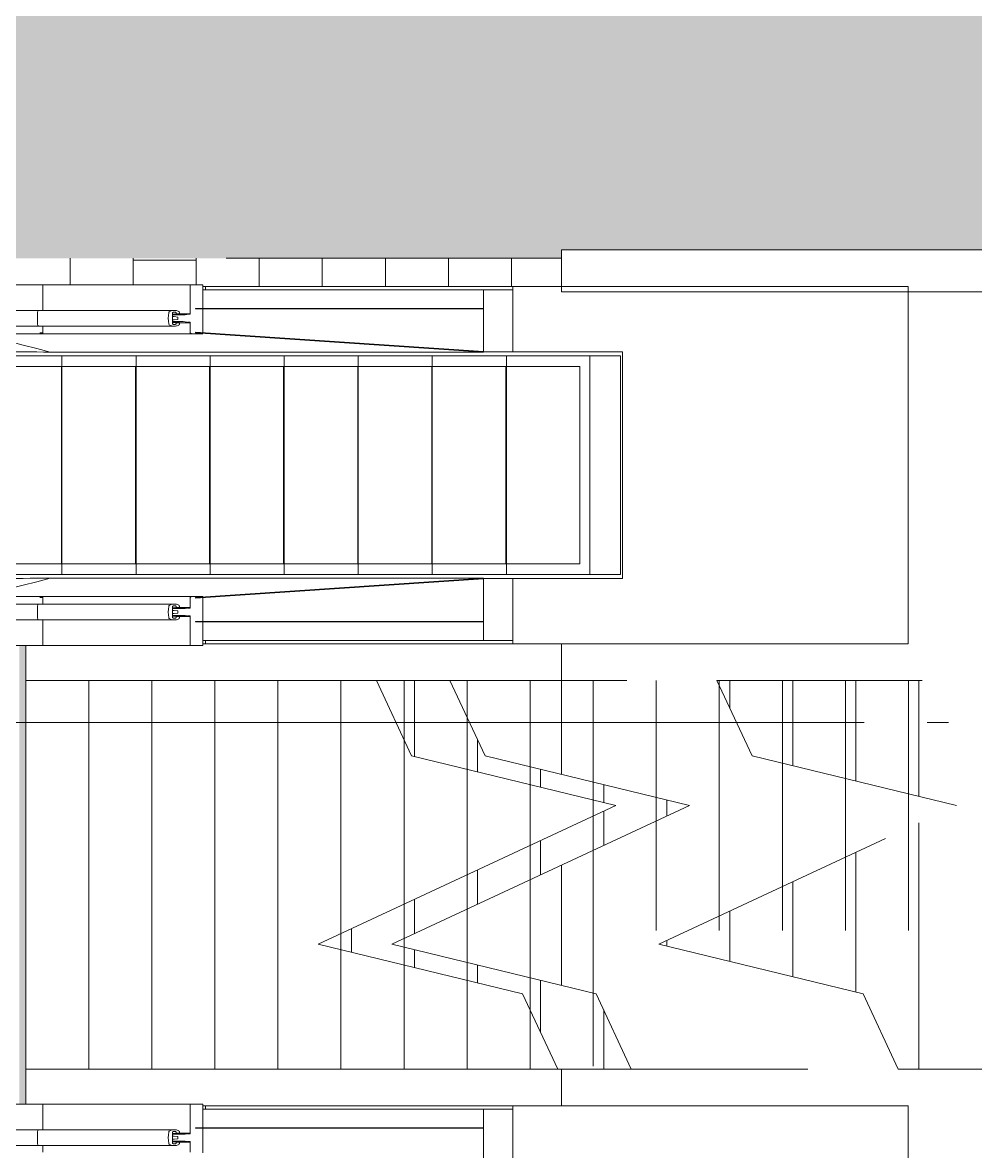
# Model space of a CAD drawing. Header units: metres. Extents: x -201 to 705, y -63 to 42.
# Drawn here: x 384.76 to 389.29, y -19.04 to -13.67 of the extents above; entities that cross this region are included whole.
import ezdxf

# ---------------------------------------------------------------- set-up
doc = ezdxf.new("R2010")
doc.units = ezdxf.units.M
for name, pattern in [('Dash', [3, 1.5, -1.5]), ('HAT AKSI', [5.6, 5, -0.3, 0, -0.3]), ('Overhead', [1.984375, 1.190625, -0.79375])]:
    doc.linetypes.add(name, pattern=pattern)
for name, color, linetype, lineweight in [('A-SECTMBM', 7, 'Overhead', 9), ('A_AREA', 7, 'Continuous', 9), ('A_GRID', 7, 'Continuous', 9), ('A_HATCH', 7, 'Continuous', 9), ('A_RC', 7, 'Continuous', 9), ('A_STAIR', 7, 'Continuous', 9), ('A_WALL', 7, 'Continuous', 9), ('G-PLANOTM', 7, 'Continuous', 9)]:
    doc.layers.add(name, color=color, linetype=linetype, lineweight=lineweight)

# ---------------------------------------------------------------- blocks, each defined once
blk = doc.blocks.new('IC-TKN-M7-S22-000-10-A1-32-K-T-6C-200_rvt-2-_7_76 _10_76_ BİLET HOLÜ _FFL__ANAHTAR PLAN')
at = {"layer": 'A-SECTMBM'}
for p, q in [((-46.3613, -16.8), (-45.4, -16.8)), ((-46.1941, -17.1585), (-46.3613, -16.8)), ((-46.3, -16.8), (-46.3, -16.9315)), ((-46.3, -16.8), (-46.3, -16.9315)), ((-46, -16.8), (-46, -17.2057)), ((-46, -16.8), (-46, -17.2057)), ((-45.7, -16.8), (-45.7, -17.2786)), ((-45.7, -16.8), (-45.7, -17.2786)), ((-43.4, -16.8), (-45.4, -16.8)), ((-45.4, -16.8), (-45.4, -17.3515)), ((-45.4, -16.8), (-45.4, -17.3515)), ((-45.2219, -17.3948), (-46.1941, -17.1585)), ((-46.6381, -18.0551), (-45.2219, -17.3948)), ((-45.4, -17.4778), (-45.4, -18.65)), ((-45.4, -17.4778), (-45.4, -18.65)), ((-45.7, -17.6177), (-45.7, -18.2831)), ((-45.7, -17.6177), (-45.7, -18.2831)), ((-46, -17.7576), (-46, -18.2102)), ((-46, -17.7576), (-46, -18.2102)), ((-46.3, -17.8975), (-46.3, -18.1373)), ((-46.3, -17.8975), (-46.3, -18.1373)), ((-46.6, -18.0374), (-46.6, -18.0644)), ((-46.6, -18.0374), (-46.6, -18.0644)), ((-45.6659, -18.2914), (-46.6381, -18.0551)), ((-45.4987, -18.65), (-45.6659, -18.2914)), ((-45.4987, -18.65), (-45.4, -18.65)), ((-45.4, -18.65), (-43.4, -18.65))]:
    blk.add_line(p, q, dxfattribs=at)
at = {"layer": 'A_RC'}
for p, q in [((-47.1, -16.625), (-47.1, -17.247)), ((-47.1, -17.6783), (-47.1, -18.2515)), ((-47.1, -18.65), (-47.1, -18.825))]:
    blk.add_line(p, q, dxfattribs=at)
at = {"layer": 'A_STAIR'}
for p, q in [((-47.9813, -16.8), (-47.8, -16.8)), ((-47.8, -16.8), (-47.6313, -16.8)), ((-47.8, -16.8), (-47.8, -17.162)), ((-47.4641, -17.1585), (-47.6313, -16.8)), ((-47.5, -17.0816), (-47.5, -17.2349)), ((-46.4919, -17.3948), (-47.4641, -17.1585)), ((-47.2, -17.2227), (-47.2, -17.3078)), ((-46.9, -17.2956), (-46.9, -17.3807)), ((-47.9081, -18.0551), (-46.4919, -17.3948)), ((-46.6, -17.3685), (-46.6, -17.4452)), ((-46.9, -17.4219), (-46.9, -17.5851)), ((-47.2, -17.5618), (-47.2, -17.725)), ((-47.5, -17.7016), (-47.5, -17.8649)), ((-47.8, -17.8415), (-47.8, -18.0047)), ((-48.1, -17.9814), (-48.1, -18.0935)), ((-46.9359, -18.2914), (-47.9081, -18.0551)), ((-47.8, -18.0814), (-47.8, -18.1664)), ((-47.5, -18.1543), (-47.5, -18.2394)), ((-47.2, -18.2272), (-47.2, -18.4755)), ((-46.7687, -18.65), (-46.9359, -18.2914)), ((-46.9, -18.3683), (-46.9, -18.65)), ((-47.1187, -18.65), (-46.9, -18.65)), ((-46.9, -18.65), (-46.7687, -18.65))]:
    blk.add_line(p, q, dxfattribs=at)
at = {"layer": 'A_STAIR', "linetype": 'Overhead'}
for p, q in [((-47.8, -16.8), (-47.8, -17.162)), ((-47.5, -17.0816), (-47.5, -17.2349)), ((-47.2, -17.2227), (-47.2, -17.3078)), ((-46.9, -17.2956), (-46.9, -17.3807)), ((-46.6, -17.3685), (-46.6, -17.4452)), ((-46.9, -17.4219), (-46.9, -17.5851)), ((-47.2, -17.5618), (-47.2, -17.725)), ((-47.5, -17.7016), (-47.5, -17.8649)), ((-47.8, -17.8415), (-47.8, -18.0047)), ((-48.1, -17.9814), (-48.1, -18.0935)), ((-47.8, -18.0814), (-47.8, -18.1664)), ((-47.5, -18.1543), (-47.5, -18.2394)), ((-47.2, -18.2272), (-47.2, -18.4755)), ((-46.9, -18.3683), (-46.9, -18.65))]:
    blk.add_line(p, q, dxfattribs=at)
blk = doc.blocks.new('D1010_30_Yürüyen Merdiven_1802mm - 4 Basamak - 18_02m - Yürüyen Merdiven_1802mm - 4 Basamak - 18_02m-3960328-_7_76 _10_76_ BİLET HOLÜ _FFL__ANAHTAR PLAN')
at = {"layer": 'G-PLANOTM'}
for p, q in [((-1.15, -11.6527), (-1.15, -13.5327)), ((0.55, -11.6527), (-1.15, -11.6527)), ((-1.135, -13.5327), (-1.15, -13.5327)), ((-1.15, -13.5327), (-1.15, -14.9954)), ((-1.15, -13.5327), (-0.84, -13.5327)), ((-1.135, -14.9954), (-1.135, -13.5327)), ((-0.84, -13.5327), (-1.135, -13.5327)), ((-1.135, -13.5327), (-1.135, -13.6726)), ((-1.135, -13.6726), (-0.84, -13.6726)), ((-1.0439, -13.6726), (-1.0455, -13.6726)), ((-1.0455, -13.6726), (-1.0455, -15.0427)), ((-1.0439, -15.0427), (-1.0439, -13.6726)), ((-0.9274, -15.0077), (-1.1579, -15.0077)), ((-1.1579, -15.0077), (-1.1579, -15.0677)), ((-1.15, -14.9954), (-1.135, -14.9954)), ((-1.15, -15.0077), (-1.15, -14.9954)), ((-1.135, -14.9954), (-1.135, -15.0077)), ((-1.0455, -15.0427), (-1.0439, -15.0427)), ((-1.1579, -15.0677), (-1.0178, -15.0677)), ((-1.1579, -15.0677), (-1.1579, -15.7702)), ((-1.0203, -15.0727), (-1.0203, -15.1347)), ((-1.0178, -15.0817), (-1.0178, -15.0677)), ((-0.9802, -15.0677), (-0.9299, -15.0677)), ((-0.9802, -15.0677), (-0.9802, -15.0817)), ((-0.9777, -15.1347), (-0.9777, -15.0727)), ((-1.0365, -15.1429), (-1.0365, -15.1464)), ((-1.0365, -15.1464), (-1.0365, -15.7891)), ((-1.0205, -15.1187), (-1.0244, -15.1187)), ((-1.024, -15.1347), (-1.0205, -15.1347)), ((-1.0185, -15.1308), (-1.0185, -15.1226)), ((-1.0185, -15.1527), (-1.0185, -15.1308)), ((-1.015, -15.1017), (-1.015, -15.1527)), ((-1.0041, -15.1277), (-1.0067, -15.1446)), ((-1.0067, -15.1446), (-1.0067, -15.1527)), ((-0.9945, -15.1267), (-1.0035, -15.1267)), ((-0.9912, -15.1446), (-0.9938, -15.1277)), ((-0.9912, -15.1527), (-0.9912, -15.1446)), ((-0.983, -15.1527), (-0.983, -15.1017)), ((-0.9794, -15.1226), (-0.9794, -15.1308)), ((-0.9794, -15.1308), (-0.9794, -15.1527)), ((-0.9736, -15.1187), (-0.9775, -15.1187)), ((-0.9775, -15.1347), (-0.974, -15.1347)), ((-0.9615, -15.1464), (-0.9615, -15.1429)), ((-0.9615, -15.7891), (-0.9615, -15.1464)), ((-1.0067, -15.1527), (-1.024, -15.1527)), ((-1.015, -15.1527), (-0.983, -15.1527)), ((-0.974, -15.1527), (-0.9912, -15.1527)), ((-1.1579, -15.7702), (-1.035, -15.7702)), ((-1.1579, -16.5336), (-1.1579, -15.7702)), ((-0.9629, -15.7702), (-0.9299, -15.7702))]:
    blk.add_line(p, q, dxfattribs=at)
at = {"layer": 'G-PLANOTM', "flags": 128}
for points in [[(-1.0178, -15.0677), (-1.0183, -15.0678), (-1.0188, -15.0681), (-1.0192, -15.0685), (-1.0196, -15.0692), (-1.0199, -15.0699), (-1.0201, -15.0708), (-1.0203, -15.0717), (-1.0203, -15.0727)], [(-1.0203, -15.0727), (-1.0202, -15.0739), (-1.02, -15.075), (-1.0197, -15.0759)], [(-1.0197, -15.0759), (-1.0171, -15.0837), (-1.0156, -15.0924), (-1.015, -15.1017)], [(-0.983, -15.1017), (-0.9825, -15.0924), (-0.9809, -15.0837), (-0.9783, -15.0759)], [(-0.9777, -15.0727), (-0.9778, -15.0717), (-0.9779, -15.0708), (-0.9781, -15.0699), (-0.9784, -15.0692), (-0.9788, -15.0685), (-0.9793, -15.0681), (-0.9797, -15.0678), (-0.9802, -15.0677)], [(-0.9783, -15.0759), (-0.978, -15.075), (-0.9778, -15.0739), (-0.9777, -15.0727)], [(-1.0244, -15.1187), (-1.0267, -15.1192), (-1.029, -15.1206), (-1.0311, -15.1228), (-1.0329, -15.1258), (-1.0344, -15.1295), (-1.0356, -15.1337), (-1.0363, -15.1382), (-1.0365, -15.1429)], [(-1.0365, -15.1464), (-1.0363, -15.1509), (-1.0357, -15.1551), (-1.0347, -15.1591), (-1.0333, -15.1626), (-1.0317, -15.1656), (-1.0298, -15.168), (-1.0277, -15.1695), (-1.0255, -15.1703)], [(-1.0285, -15.1437), (-1.0284, -15.1419), (-1.0281, -15.1403), (-1.0277, -15.1387), (-1.0272, -15.1373), (-1.0265, -15.1362), (-1.0257, -15.1354), (-1.0249, -15.1349), (-1.024, -15.1347)], [(-1.024, -15.1527), (-1.0249, -15.1525), (-1.0257, -15.152), (-1.0265, -15.1512), (-1.0272, -15.1501), (-1.0277, -15.1487), (-1.0281, -15.1471), (-1.0284, -15.1455), (-1.0285, -15.1437)], [(-1.0185, -15.1226), (-1.0186, -15.1218), (-1.0187, -15.1211), (-1.0188, -15.1204), (-1.0191, -15.1198), (-1.0194, -15.1194), (-1.0197, -15.119), (-1.0201, -15.1188), (-1.0205, -15.1187)], [(-1.0205, -15.1347), (-1.0201, -15.1346), (-1.0197, -15.1344), (-1.0194, -15.134), (-1.0191, -15.1336), (-1.0188, -15.133), (-1.0187, -15.1323), (-1.0186, -15.1316), (-1.0185, -15.1308)], [(-1.0035, -15.1267), (-1.0036, -15.1267), (-1.0037, -15.1268), (-1.0038, -15.1269), (-1.0039, -15.127), (-1.004, -15.1272), (-1.0041, -15.1274), (-1.0041, -15.1277)], [(-0.9938, -15.1277), (-0.9939, -15.1274), (-0.994, -15.1272), (-0.994, -15.127), (-0.9941, -15.1269), (-0.9942, -15.1268), (-0.9944, -15.1267), (-0.9945, -15.1267)], [(-0.9775, -15.1187), (-0.9779, -15.1188), (-0.9783, -15.119), (-0.9786, -15.1194), (-0.9789, -15.1198), (-0.9791, -15.1204), (-0.9793, -15.1211), (-0.9794, -15.1218), (-0.9794, -15.1226)], [(-0.9794, -15.1308), (-0.9794, -15.1316), (-0.9793, -15.1323), (-0.9791, -15.133), (-0.9789, -15.1336), (-0.9786, -15.134), (-0.9782, -15.1344), (-0.9779, -15.1346), (-0.9775, -15.1347)], [(-0.974, -15.1347), (-0.9731, -15.1349), (-0.9723, -15.1354), (-0.9715, -15.1362), (-0.9708, -15.1373), (-0.9702, -15.1387), (-0.9698, -15.1403), (-0.9696, -15.1419), (-0.9695, -15.1437)], [(-0.9695, -15.1437), (-0.9696, -15.1455), (-0.9698, -15.1471), (-0.9702, -15.1487), (-0.9708, -15.1501), (-0.9715, -15.1512), (-0.9723, -15.152), (-0.9731, -15.1525), (-0.974, -15.1527)], [(-0.9615, -15.1429), (-0.9617, -15.1382), (-0.9624, -15.1337), (-0.9635, -15.1295), (-0.965, -15.1258), (-0.9669, -15.1228), (-0.969, -15.1206), (-0.9712, -15.1192), (-0.9736, -15.1187)], [(-0.9724, -15.1703), (-0.9702, -15.1695), (-0.9682, -15.168), (-0.9663, -15.1656), (-0.9646, -15.1626), (-0.9633, -15.1591), (-0.9623, -15.1551), (-0.9617, -15.1509), (-0.9615, -15.1464)], [(-1.0255, -15.1703), (-1.0123, -15.1721), (-0.999, -15.1727)], [(-0.999, -15.1727), (-0.9857, -15.1721), (-0.9724, -15.1703)], [(-1.0365, -16.5336), (-1.0365, -16.469), (-1.0365, -16.4046), (-1.0365, -16.3403), (-1.0365, -16.2763), (-1.0365, -16.2128), (-1.0365, -16.1498), (-1.0365, -16.0873), (-1.0365, -16.0256), (-1.0365, -15.9647), (-1.0365, -15.9048), (-1.0365, -15.8458), (-1.0365, -15.7883)], [(-0.9615, -15.7883), (-0.9615, -15.8462), (-0.9615, -15.9052), (-0.9615, -15.9651), (-0.9615, -16.026), (-0.9615, -16.0878), (-0.9615, -16.1502), (-0.9615, -16.2132), (-0.9615, -16.2768), (-0.9615, -16.3407), (-0.9615, -16.405), (-0.9615, -16.4695), (-0.9615, -16.5336)]]:
    blk.add_lwpolyline(points, dxfattribs=at)
at = {"layer": 'G-PLANOTM'}
for points in [[(-1.0365, -15.7891), (-1.0365, -15.7896), (-1.0362, -15.7906), (-1.0352, -15.7919), (-1.0334, -15.7931), (-1.0319, -15.7937), (-1.0311, -15.7939)], [(-1.0311, -15.7939), (-1.0294, -15.7945), (-1.0275, -15.7948), (-1.0255, -15.7949)], [(-1.0255, -15.7949), (-1.0211, -15.7951), (-1.0123, -15.7953), (-1.0034, -15.7954), (-0.999, -15.7954)], [(-0.999, -15.7954), (-0.9946, -15.7954), (-0.9857, -15.7953), (-0.9768, -15.7951), (-0.9724, -15.7949)]]:
    blk.add_open_spline(points, degree=3, dxfattribs=at)
blk.add_open_spline([(-0.9724, -15.7949), (-0.9705, -15.7948), (-0.9676, -15.7943), (-0.9645, -15.7931), (-0.9628, -15.7919), (-0.9617, -15.7906), (-0.9615, -15.7896), (-0.9615, -15.7891)], degree=3, knots=[0, 0, 0, 0, 0.333333, 0.5, 0.666667, 0.833333, 1, 1, 1, 1], dxfattribs=at)
blk = doc.blocks.new('D1010_30_Yürüyen Merdiven_1802mm - 4 Basamak - 18_02m - Yürüyen Merdiven_1802mm - 4 Basamak - 18_02m-V137-_7_76 _10_76_ BİLET HOLÜ _FFL__ANAHTAR PLAN')
at = {"layer": 'G-PLANOTM'}
for p, q in [((-1.15, -11.6527), (-1.15, -13.5327)), ((0.55, -11.6527), (-1.15, -11.6527)), ((0.55, -13.5327), (0.55, -11.6527)), ((-0.84, -13.5327), (-0.84, -13.0118)), ((-0.84, -13.0118), (0.24, -13.0118)), ((0.22, -13.0209), (-0.82, -13.0209)), ((-0.82, -13.0209), (-0.82, -13.1663)), ((0.22, -13.1663), (0.22, -13.0209)), ((0.24, -13.0118), (0.24, -13.5327)), ((-0.82, -13.1663), (0.22, -13.1663)), ((-0.82, -13.1663), (-0.82, -13.5639)), ((-0.77, -13.5639), (-0.77, -13.2141)), ((-0.77, -13.2141), (0.17, -13.2141)), ((0.17, -13.2141), (0.17, -13.5639)), ((0.22, -13.5639), (0.22, -13.1663)), ((-1.135, -13.5327), (-1.15, -13.5327)), ((-1.15, -13.5327), (-1.15, -14.9954)), ((-1.15, -13.5327), (-0.84, -13.5327)), ((-1.135, -14.9954), (-1.135, -13.5327)), ((-0.84, -13.5327), (-1.135, -13.5327)), ((-1.135, -13.5327), (-1.135, -13.6726)), ((-0.84, -13.6726), (-0.84, -13.5327)), ((0.24, -13.5327), (0.24, -13.6726)), ((0.535, -13.5327), (0.24, -13.5327)), ((0.24, -13.5327), (0.55, -13.5327)), ((0.535, -13.5327), (0.535, -14.9954)), ((0.55, -13.5327), (0.535, -13.5327)), ((0.535, -13.6726), (0.535, -13.5327)), ((0.55, -14.9954), (0.55, -13.5327)), ((-0.82, -13.5639), (-0.77, -13.5639)), ((-0.82, -13.5639), (-0.82, -13.9164)), ((-0.77, -13.5639), (0.17, -13.5639)), ((-0.77, -13.9164), (-0.77, -13.5665)), ((-0.77, -13.5665), (0.17, -13.5665)), ((0.17, -13.5639), (0.22, -13.5639)), ((0.17, -13.5665), (0.17, -13.9164)), ((0.22, -13.9164), (0.22, -13.5639)), ((-1.135, -13.6726), (-0.84, -13.6726)), ((-1.0439, -13.6726), (-1.0455, -13.6726)), ((-1.0455, -13.6726), (-1.0455, -15.0427)), ((-1.0439, -15.0427), (-1.0439, -13.6726)), ((-0.8411, -13.6726), (-0.933, -15.0427)), ((-0.9297, -15.0427), (-0.8378, -13.6726)), ((-0.8378, -13.6726), (-0.8411, -13.6726)), ((-0.8382, -15.7297), (-0.8378, -13.6726)), ((0.2411, -13.6726), (0.2378, -13.6726)), ((0.2378, -13.6726), (0.3297, -15.0427)), ((0.2378, -13.6726), (0.2382, -15.7297)), ((0.24, -13.6726), (0.535, -13.6726)), ((0.333, -15.0427), (0.2411, -13.6726)), ((0.4455, -13.6726), (0.4439, -13.6726)), ((0.4439, -13.6726), (0.4439, -15.0427)), ((0.4455, -15.0427), (0.4455, -13.6726)), ((-0.82, -13.9164), (-0.77, -13.9164)), ((-0.82, -13.9164), (-0.82, -14.2688)), ((-0.77, -13.9164), (0.17, -13.9164)), ((-0.77, -14.2688), (-0.77, -13.9189)), ((-0.77, -13.9189), (0.17, -13.9189)), ((0.17, -13.9164), (0.22, -13.9164)), ((0.17, -13.9189), (0.17, -14.2688)), ((0.22, -14.2688), (0.22, -13.9164)), ((-0.82, -14.2688), (-0.77, -14.2688)), ((-0.82, -14.2688), (-0.82, -14.6212)), ((-0.77, -14.2688), (0.17, -14.2688)), ((-0.77, -14.6212), (-0.77, -14.2713)), ((-0.77, -14.2713), (0.17, -14.2713)), ((0.17, -14.2688), (0.22, -14.2688)), ((0.17, -14.2713), (0.17, -14.6212)), ((0.22, -14.6212), (0.22, -14.2688)), ((-0.82, -14.6212), (-0.77, -14.6212)), ((-0.82, -14.6212), (-0.82, -14.9736)), ((-0.77, -14.6212), (0.17, -14.6212)), ((-0.77, -14.9736), (-0.77, -14.6237)), ((-0.77, -14.6237), (0.17, -14.6237)), ((0.17, -14.6212), (0.22, -14.6212)), ((0.17, -14.6237), (0.17, -14.9736)), ((0.22, -14.9736), (0.22, -14.6212)), ((-0.82, -14.9736), (-0.77, -14.9736)), ((-0.82, -14.9736), (-0.82, -15.326)), ((-0.77, -14.9736), (0.17, -14.9736)), ((-0.77, -15.326), (-0.77, -14.9761)), ((-0.77, -14.9761), (0.17, -14.9761)), ((0.17, -14.9736), (0.22, -14.9736)), ((0.17, -14.9761), (0.17, -15.326)), ((0.22, -15.326), (0.22, -14.9736)), ((-0.9274, -15.0077), (-1.1579, -15.0077)), ((-1.1579, -15.0077), (-1.1579, -15.0677)), ((-1.15, -14.9954), (-1.135, -14.9954)), ((-1.15, -15.0077), (-1.15, -14.9954)), ((-1.135, -14.9954), (-1.135, -15.0077)), ((-1.0455, -15.0427), (-1.0439, -15.0427)), ((-0.933, -15.0427), (-0.9297, -15.0427)), ((-0.9249, -15.0577), (-0.9249, -15.0077)), ((0.5579, -15.0077), (0.3249, -15.0077)), ((0.3249, -15.0077), (0.3249, -15.0577)), ((0.3297, -15.0427), (0.333, -15.0427)), ((0.4439, -15.0427), (0.4455, -15.0427)), ((0.535, -14.9954), (0.55, -14.9954)), ((0.535, -15.0077), (0.535, -14.9954)), ((0.55, -14.9954), (0.55, -15.0077)), ((0.5579, -15.0677), (0.5579, -15.0077)), ((-1.1579, -15.0677), (-1.0178, -15.0677)), ((-1.1579, -15.0677), (-1.1579, -15.7702)), ((-1.0203, -15.0727), (-1.0203, -15.1347)), ((-1.0178, -15.0817), (-1.0178, -15.0677)), ((-0.9802, -15.0677), (-0.9299, -15.0677)), ((-0.9802, -15.0677), (-0.9802, -15.0817)), ((-0.9777, -15.1347), (-0.9777, -15.0727)), ((-0.9249, -15.7678), (-0.9249, -15.0577)), ((0.3249, -15.0577), (0.3249, -15.7678)), ((0.3299, -15.0677), (0.3802, -15.0677)), ((0.3777, -15.0727), (0.3777, -15.1347)), ((0.3802, -15.0817), (0.3802, -15.0677)), ((0.4178, -15.0677), (0.5579, -15.0677)), ((0.4178, -15.0677), (0.4178, -15.0817)), ((0.4203, -15.1347), (0.4203, -15.0727)), ((0.5579, -15.7702), (0.5579, -15.0677)), ((-1.0365, -15.1429), (-1.0365, -15.1464)), ((-1.0365, -15.1464), (-1.0365, -15.7891)), ((-1.0205, -15.1187), (-1.0244, -15.1187)), ((-1.024, -15.1347), (-1.0205, -15.1347)), ((-1.0185, -15.1308), (-1.0185, -15.1226)), ((-1.0185, -15.1527), (-1.0185, -15.1308)), ((-1.015, -15.1017), (-1.015, -15.1527)), ((-1.0041, -15.1277), (-1.0067, -15.1446)), ((-1.0067, -15.1446), (-1.0067, -15.1527)), ((-0.9945, -15.1267), (-1.0035, -15.1267)), ((-0.9912, -15.1446), (-0.9938, -15.1277)), ((-0.9912, -15.1527), (-0.9912, -15.1446)), ((-0.983, -15.1527), (-0.983, -15.1017)), ((-0.9794, -15.1226), (-0.9794, -15.1308)), ((-0.9794, -15.1308), (-0.9794, -15.1527)), ((-0.9736, -15.1187), (-0.9775, -15.1187)), ((-0.9775, -15.1347), (-0.974, -15.1347)), ((-0.9615, -15.1464), (-0.9615, -15.1429)), ((-0.9615, -15.7891), (-0.9615, -15.1464)), ((0.3615, -15.1429), (0.3615, -15.1464)), ((0.3615, -15.1464), (0.3615, -15.7891)), ((0.3775, -15.1187), (0.3736, -15.1187)), ((0.374, -15.1347), (0.3775, -15.1347)), ((0.3794, -15.1308), (0.3794, -15.1226)), ((0.3794, -15.1527), (0.3794, -15.1308)), ((0.383, -15.1017), (0.383, -15.1527)), ((0.3938, -15.1277), (0.3912, -15.1446)), ((0.3912, -15.1446), (0.3912, -15.1527)), ((0.4035, -15.1267), (0.3945, -15.1267)), ((0.4067, -15.1446), (0.4041, -15.1277)), ((0.4067, -15.1527), (0.4067, -15.1446)), ((0.415, -15.1527), (0.415, -15.1017)), ((0.4185, -15.1226), (0.4185, -15.1308)), ((0.4185, -15.1308), (0.4185, -15.1527)), ((0.4244, -15.1187), (0.4205, -15.1187)), ((0.4205, -15.1347), (0.424, -15.1347)), ((0.4365, -15.1464), (0.4365, -15.1429)), ((0.4365, -15.7891), (0.4365, -15.1464)), ((-1.0067, -15.1527), (-1.024, -15.1527)), ((-1.015, -15.1527), (-0.983, -15.1527)), ((-0.974, -15.1527), (-0.9912, -15.1527)), ((0.3912, -15.1527), (0.374, -15.1527)), ((0.383, -15.1527), (0.415, -15.1527)), ((0.424, -15.1527), (0.4067, -15.1527)), ((-0.82, -15.326), (-0.77, -15.326)), ((-0.82, -15.326), (-0.82, -15.6784)), ((-0.77, -15.326), (0.17, -15.326)), ((-0.77, -15.6784), (-0.77, -15.3285)), ((-0.77, -15.3285), (0.17, -15.3285)), ((0.17, -15.326), (0.22, -15.326)), ((0.17, -15.3285), (0.17, -15.6784)), ((0.22, -15.6784), (0.22, -15.326)), ((-0.82, -15.6784), (-0.77, -15.6784)), ((-0.82, -15.6784), (-0.82, -16.0308)), ((-0.77, -15.6784), (0.17, -15.6784)), ((-0.77, -16.0308), (-0.77, -15.6809)), ((-0.77, -15.6809), (0.17, -15.6809)), ((0.17, -15.6784), (0.22, -15.6784)), ((0.17, -15.6809), (0.17, -16.0308)), ((0.22, -16.0308), (0.22, -15.6784)), ((-0.8382, -15.7343), (-0.8382, -15.732)), ((0.2382, -15.732), (0.2382, -15.7343)), ((-1.1579, -15.7702), (-1.035, -15.7702)), ((-1.1579, -16.5336), (-1.1579, -15.7702)), ((-0.9629, -15.7702), (-0.9299, -15.7702)), ((-0.9299, -15.784), (-0.9298, -15.778)), ((-0.9298, -15.778), (-0.9298, -15.7702)), ((-0.9249, -16.5336), (-0.9249, -15.7557)), ((0.3249, -15.7557), (0.3249, -16.5336)), ((0.3298, -15.7702), (0.3298, -15.778)), ((0.3298, -15.778), (0.3299, -15.784)), ((0.3299, -15.7702), (0.3629, -15.7702)), ((0.4395, -15.7702), (0.5579, -15.7702)), ((0.5579, -15.7702), (0.5579, -16.5336))]:
    blk.add_line(p, q, dxfattribs=at)
at = {"layer": 'G-PLANOTM', "flags": 128}
for points in [[(-1.0178, -15.0677), (-1.0183, -15.0678), (-1.0188, -15.0681), (-1.0192, -15.0685), (-1.0196, -15.0692), (-1.0199, -15.0699), (-1.0201, -15.0708), (-1.0203, -15.0717), (-1.0203, -15.0727)], [(-1.0203, -15.0727), (-1.0202, -15.0739), (-1.02, -15.075), (-1.0197, -15.0759)], [(-1.0197, -15.0759), (-1.0171, -15.0837), (-1.0156, -15.0924), (-1.015, -15.1017)], [(-0.983, -15.1017), (-0.9825, -15.0924), (-0.9809, -15.0837), (-0.9783, -15.0759)], [(-0.9777, -15.0727), (-0.9778, -15.0717), (-0.9779, -15.0708), (-0.9781, -15.0699), (-0.9784, -15.0692), (-0.9788, -15.0685), (-0.9793, -15.0681), (-0.9797, -15.0678), (-0.9802, -15.0677)], [(-0.9783, -15.0759), (-0.978, -15.075), (-0.9778, -15.0739), (-0.9777, -15.0727)], [(-0.9299, -15.0677), (-0.9289, -15.0675), (-0.928, -15.0669), (-0.9271, -15.066), (-0.9264, -15.0648), (-0.9258, -15.0633), (-0.9253, -15.0615), (-0.925, -15.0597), (-0.9249, -15.0577)], [(0.3249, -15.0577), (0.325, -15.0597), (0.3253, -15.0615), (0.3258, -15.0633), (0.3264, -15.0648), (0.3271, -15.066), (0.328, -15.0669), (0.3289, -15.0675), (0.3299, -15.0677)], [(0.3802, -15.0677), (0.3797, -15.0678), (0.3793, -15.0681), (0.3788, -15.0685), (0.3784, -15.0692), (0.3781, -15.0699), (0.3779, -15.0708), (0.3778, -15.0717), (0.3777, -15.0727)], [(0.3777, -15.0727), (0.3778, -15.0739), (0.378, -15.075), (0.3783, -15.0759)], [(0.3783, -15.0759), (0.3809, -15.0837), (0.3825, -15.0924), (0.383, -15.1017)], [(0.415, -15.1017), (0.4156, -15.0924), (0.4171, -15.0837), (0.4197, -15.0759)], [(0.4203, -15.0727), (0.4203, -15.0717), (0.4201, -15.0708), (0.4199, -15.0699), (0.4196, -15.0692), (0.4192, -15.0685), (0.4188, -15.0681), (0.4183, -15.0678), (0.4178, -15.0677)], [(0.4197, -15.0759), (0.42, -15.075), (0.4202, -15.0739), (0.4203, -15.0727)], [(-1.0244, -15.1187), (-1.0267, -15.1192), (-1.029, -15.1206), (-1.0311, -15.1228), (-1.0329, -15.1258), (-1.0344, -15.1295), (-1.0356, -15.1337), (-1.0363, -15.1382), (-1.0365, -15.1429)], [(-1.0365, -15.1464), (-1.0363, -15.1509), (-1.0357, -15.1551), (-1.0347, -15.1591), (-1.0333, -15.1626), (-1.0317, -15.1656), (-1.0298, -15.168), (-1.0277, -15.1695), (-1.0255, -15.1703)], [(-1.0285, -15.1437), (-1.0284, -15.1419), (-1.0281, -15.1403), (-1.0277, -15.1387), (-1.0272, -15.1373), (-1.0265, -15.1362), (-1.0257, -15.1354), (-1.0249, -15.1349), (-1.024, -15.1347)], [(-1.024, -15.1527), (-1.0249, -15.1525), (-1.0257, -15.152), (-1.0265, -15.1512), (-1.0272, -15.1501), (-1.0277, -15.1487), (-1.0281, -15.1471), (-1.0284, -15.1455), (-1.0285, -15.1437)], [(-1.0185, -15.1226), (-1.0186, -15.1218), (-1.0187, -15.1211), (-1.0188, -15.1204), (-1.0191, -15.1198), (-1.0194, -15.1194), (-1.0197, -15.119), (-1.0201, -15.1188), (-1.0205, -15.1187)], [(-1.0205, -15.1347), (-1.0201, -15.1346), (-1.0197, -15.1344), (-1.0194, -15.134), (-1.0191, -15.1336), (-1.0188, -15.133), (-1.0187, -15.1323), (-1.0186, -15.1316), (-1.0185, -15.1308)], [(-1.0035, -15.1267), (-1.0036, -15.1267), (-1.0037, -15.1268), (-1.0038, -15.1269), (-1.0039, -15.127), (-1.004, -15.1272), (-1.0041, -15.1274), (-1.0041, -15.1277)], [(-0.9938, -15.1277), (-0.9939, -15.1274), (-0.994, -15.1272), (-0.994, -15.127), (-0.9941, -15.1269), (-0.9942, -15.1268), (-0.9944, -15.1267), (-0.9945, -15.1267)], [(-0.9775, -15.1187), (-0.9779, -15.1188), (-0.9783, -15.119), (-0.9786, -15.1194), (-0.9789, -15.1198), (-0.9791, -15.1204), (-0.9793, -15.1211), (-0.9794, -15.1218), (-0.9794, -15.1226)], [(-0.9794, -15.1308), (-0.9794, -15.1316), (-0.9793, -15.1323), (-0.9791, -15.133), (-0.9789, -15.1336), (-0.9786, -15.134), (-0.9782, -15.1344), (-0.9779, -15.1346), (-0.9775, -15.1347)], [(-0.974, -15.1347), (-0.9731, -15.1349), (-0.9723, -15.1354), (-0.9715, -15.1362), (-0.9708, -15.1373), (-0.9702, -15.1387), (-0.9698, -15.1403), (-0.9696, -15.1419), (-0.9695, -15.1437)], [(-0.9695, -15.1437), (-0.9696, -15.1455), (-0.9698, -15.1471), (-0.9702, -15.1487), (-0.9708, -15.1501), (-0.9715, -15.1512), (-0.9723, -15.152), (-0.9731, -15.1525), (-0.974, -15.1527)], [(-0.9615, -15.1429), (-0.9617, -15.1382), (-0.9624, -15.1337), (-0.9635, -15.1295), (-0.965, -15.1258), (-0.9669, -15.1228), (-0.969, -15.1206), (-0.9712, -15.1192), (-0.9736, -15.1187)], [(-0.9724, -15.1703), (-0.9702, -15.1695), (-0.9682, -15.168), (-0.9663, -15.1656), (-0.9646, -15.1626), (-0.9633, -15.1591), (-0.9623, -15.1551), (-0.9617, -15.1509), (-0.9615, -15.1464)], [(0.3736, -15.1187), (0.3712, -15.1192), (0.369, -15.1206), (0.3669, -15.1228), (0.365, -15.1258), (0.3635, -15.1295), (0.3624, -15.1337), (0.3617, -15.1382), (0.3615, -15.1429)], [(0.3615, -15.1464), (0.3617, -15.1509), (0.3623, -15.1551), (0.3633, -15.1591), (0.3646, -15.1626), (0.3663, -15.1656), (0.3682, -15.168), (0.3702, -15.1695), (0.3724, -15.1703)], [(0.3695, -15.1437), (0.3696, -15.1419), (0.3698, -15.1403), (0.3702, -15.1387), (0.3708, -15.1373), (0.3715, -15.1362), (0.3723, -15.1354), (0.3731, -15.1349), (0.374, -15.1347)], [(0.374, -15.1527), (0.3731, -15.1525), (0.3723, -15.152), (0.3715, -15.1512), (0.3708, -15.1501), (0.3702, -15.1487), (0.3698, -15.1471), (0.3696, -15.1455), (0.3695, -15.1437)], [(0.3794, -15.1226), (0.3794, -15.1218), (0.3793, -15.1211), (0.3791, -15.1204), (0.3789, -15.1198), (0.3786, -15.1194), (0.3783, -15.119), (0.3779, -15.1188), (0.3775, -15.1187)], [(0.3775, -15.1347), (0.3779, -15.1346), (0.3782, -15.1344), (0.3786, -15.134), (0.3789, -15.1336), (0.3791, -15.133), (0.3793, -15.1323), (0.3794, -15.1316), (0.3794, -15.1308)], [(0.3945, -15.1267), (0.3944, -15.1267), (0.3942, -15.1268), (0.3941, -15.1269), (0.394, -15.127), (0.394, -15.1272), (0.3939, -15.1274), (0.3938, -15.1277)], [(0.4041, -15.1277), (0.4041, -15.1274), (0.404, -15.1272), (0.4039, -15.127), (0.4038, -15.1269), (0.4037, -15.1268), (0.4036, -15.1267), (0.4035, -15.1267)], [(0.4205, -15.1187), (0.4201, -15.1188), (0.4197, -15.119), (0.4194, -15.1194), (0.4191, -15.1198), (0.4188, -15.1204), (0.4187, -15.1211), (0.4186, -15.1218), (0.4185, -15.1226)], [(0.4185, -15.1308), (0.4186, -15.1316), (0.4187, -15.1323), (0.4188, -15.133), (0.4191, -15.1336), (0.4194, -15.134), (0.4197, -15.1344), (0.4201, -15.1346), (0.4205, -15.1347)], [(0.424, -15.1347), (0.4249, -15.1349), (0.4257, -15.1354), (0.4265, -15.1362), (0.4272, -15.1373), (0.4277, -15.1387), (0.4281, -15.1403), (0.4284, -15.1419), (0.4285, -15.1437)], [(0.4285, -15.1437), (0.4284, -15.1455), (0.4281, -15.1471), (0.4277, -15.1487), (0.4272, -15.1501), (0.4265, -15.1512), (0.4257, -15.152), (0.4249, -15.1525), (0.424, -15.1527)], [(0.4365, -15.1429), (0.4363, -15.1382), (0.4356, -15.1337), (0.4344, -15.1295), (0.4329, -15.1258), (0.4311, -15.1228), (0.429, -15.1206), (0.4267, -15.1192), (0.4244, -15.1187)], [(0.4255, -15.1703), (0.4277, -15.1695), (0.4298, -15.168), (0.4317, -15.1656), (0.4333, -15.1626), (0.4347, -15.1591), (0.4357, -15.1551), (0.4363, -15.1509), (0.4365, -15.1464)], [(-1.0255, -15.1703), (-1.0123, -15.1721), (-0.999, -15.1727)], [(-0.999, -15.1727), (-0.9857, -15.1721), (-0.9724, -15.1703)], [(0.3724, -15.1703), (0.3857, -15.1721), (0.399, -15.1727)], [(0.399, -15.1727), (0.4123, -15.1721), (0.4255, -15.1703)], [(-0.9299, -16.0904), (-0.9211, -16.0559), (-0.9045, -15.9914), (-0.8879, -15.9269), (-0.8713, -15.8626), (-0.8548, -15.7984), (-0.8382, -15.7343)], [(0.2382, -15.7343), (0.2548, -15.7984), (0.2713, -15.8626), (0.2879, -15.9269), (0.3045, -15.9914), (0.3211, -16.0559), (0.3291, -16.0871)], [(-1.0365, -16.5336), (-1.0365, -16.469), (-1.0365, -16.4046), (-1.0365, -16.3403), (-1.0365, -16.2763), (-1.0365, -16.2128), (-1.0365, -16.1498), (-1.0365, -16.0873), (-1.0365, -16.0256), (-1.0365, -15.9647), (-1.0365, -15.9048), (-1.0365, -15.8458), (-1.0365, -15.7883)], [(-0.9615, -15.7883), (-0.9615, -15.8462), (-0.9615, -15.9052), (-0.9615, -15.9651), (-0.9615, -16.026), (-0.9615, -16.0878), (-0.9615, -16.1502), (-0.9615, -16.2132), (-0.9615, -16.2768), (-0.9615, -16.3407), (-0.9615, -16.405), (-0.9615, -16.4695), (-0.9615, -16.5336)], [(0.3615, -16.5336), (0.3615, -16.469), (0.3615, -16.4046), (0.3615, -16.3403), (0.3615, -16.2763), (0.3615, -16.2128), (0.3615, -16.1498), (0.3615, -16.0873), (0.3615, -16.0256), (0.3615, -15.9647), (0.3615, -15.9048), (0.3615, -15.8458), (0.3615, -15.7883)], [(0.4365, -15.7883), (0.4365, -15.8462), (0.4365, -15.9052), (0.4365, -15.9651), (0.4365, -16.026), (0.4365, -16.0878), (0.4365, -16.1502), (0.4365, -16.2132), (0.4365, -16.2768), (0.4365, -16.3407), (0.4365, -16.405), (0.4365, -16.4695), (0.4365, -16.5336)]]:
    blk.add_lwpolyline(points, dxfattribs=at)
at = {"layer": 'G-PLANOTM'}
for points, knots in [([(-0.84, -16.2024), (-0.8399, -16.1322), (-0.8395, -15.9706), (-0.8387, -15.8177), (-0.8382, -15.7343)], [-0.5833333, -0.5833333, -0.5833333, -0.5833333, -0.3333333, 0, 0, 0, 0]), ([(0.2382, -15.7343), (0.2387, -15.8177), (0.2395, -15.9706), (0.2399, -16.1322), (0.24, -16.2024)], [-1, -1, -1, -1, -0.6666667, -0.4166667, -0.4166667, -0.4166667, -0.4166667]), ([(-1.0365, -15.7891), (-1.0365, -15.7896), (-1.0362, -15.7906), (-1.0352, -15.7919), (-1.0334, -15.7931), (-1.0304, -15.7943), (-1.0275, -15.7948), (-1.0255, -15.7949)], [0, 0, 0, 0, 0.166667, 0.333333, 0.5, 0.666667, 1, 1, 1, 1]), ([(-0.9724, -15.7949), (-0.9705, -15.7948), (-0.9676, -15.7943), (-0.9645, -15.7931), (-0.9628, -15.7919), (-0.9617, -15.7906), (-0.9615, -15.7896), (-0.9615, -15.7891)], [0, 0, 0, 0, 0.333333, 0.5, 0.666667, 0.833333, 1, 1, 1, 1]), ([(-0.9299, -15.7702), (-0.9292, -15.7702), (-0.9277, -15.77), (-0.926, -15.7694), (-0.9251, -15.7686), (-0.9249, -15.7681), (-0.9249, -15.7678)], [0, 0, 0, 0, 0.285714, 0.571429, 0.785714, 1, 1, 1, 1]), ([(0.3249, -15.7678), (0.3249, -15.768), (0.325, -15.7683), (0.3255, -15.769), (0.3266, -15.7697), (0.3282, -15.7701), (0.3293, -15.7702), (0.3299, -15.7702)], [0, 0, 0, 0, 0.142857, 0.285714, 0.571429, 0.785714, 1, 1, 1, 1]), ([(0.3615, -15.7891), (0.3615, -15.7896), (0.3617, -15.7906), (0.3628, -15.7919), (0.3645, -15.7931), (0.3676, -15.7943), (0.3705, -15.7948), (0.3724, -15.7949)], [0, 0, 0, 0, 0.166667, 0.333333, 0.5, 0.666667, 1, 1, 1, 1]), ([(0.4255, -15.7949), (0.4275, -15.7948), (0.4304, -15.7943), (0.4334, -15.7931), (0.4352, -15.7919), (0.4362, -15.7906), (0.4365, -15.7896), (0.4365, -15.7891)], [0, 0, 0, 0, 0.333333, 0.5, 0.666667, 0.833333, 1, 1, 1, 1])]:
    blk.add_open_spline(points, degree=3, knots=knots, dxfattribs=at)
for points in [[(-1.0255, -15.7949), (-1.0211, -15.7951), (-1.0123, -15.7953), (-1.0034, -15.7954), (-0.999, -15.7954)], [(-0.999, -15.7954), (-0.9946, -15.7954), (-0.9857, -15.7953), (-0.9768, -15.7951), (-0.9724, -15.7949)], [(0.3724, -15.7949), (0.3768, -15.7951), (0.3857, -15.7953), (0.3946, -15.7954), (0.399, -15.7954)], [(0.399, -15.7954), (0.4034, -15.7954), (0.4123, -15.7953), (0.4211, -15.7951), (0.4255, -15.7949)]]:
    blk.add_open_spline(points, degree=3, dxfattribs=at)

msp = doc.modelspace()

# ---------------------------------------------------------------- hatches: boundary and pattern name
at = {"layer": 'A_AREA', "true_color": 0xfdf5f4}
h = msp.add_hatch(color=7, dxfattribs=at)
h.paths.add_polyline_path([(418.6603, -15.85), (419.5345, -15.85), (419.5345, -15.75), (431.2045, -15.75), (431.2045, -15.55), (431.3045, -15.55), (431.3045, -14.55), (431.2045, -14.55), (431.2045, -12.25), (429.7545, -12.25), (429.7545, -12.15), (428.7545, -12.15), (428.7545, -12.25), (428.1545, -12.25), (428.1496, -12.15), (427.1545, -12.15), (427.1545, -12.25), (420.4745, -12.25), (420.4745, -12.15), (419.4745, -12.15), (419.4745, -12.25), (408.5245, -12.25), (408.5245, -12.15), (407.5245, -12.15), (407.5245, -12.25), (405.8495, -12.25), (405.8495, -9.85), (405.6995, -9.85), (405.6995, -9.75), (404.6995, -9.75), (404.6995, -9.85), (404.1995, -9.85), (404.1995, -9.75), (403.1995, -9.75), (403.1995, -9.85), (403.0495, -9.85), (403.0495, -12.25), (401.3745, -12.25), (401.3745, -12.15), (400.3745, -12.15), (400.3745, -12.25), (397.7215, -12.25), (397.7215, -12.15), (396.7215, -12.15), (396.7215, -12.25), (396.1215, -12.25), (396.1186, -12.15), (395.1215, -12.15), (395.1215, -12.25), (388.6745, -12.25), (388.6745, -11.55), (380.1745, -11.55), (380.1745, -12.25), (378.6745, -12.25), (378.6745, -14.79), (387.3245, -14.79), (387.3245, -14.75), (391.5926, -14.75), (391.5926, -14.85), (392.3926, -14.85), (392.3926, -14.75), (393.9245, -14.75), (393.9245, -15.75), (402.5745, -15.75), (402.5745, -15.85), (403.5745, -15.85), (403.5745, -15.75), (404.1745, -15.75), (404.1745, -15.85), (405.1745, -15.85), (405.1745, -15.75), (408.1745, -15.75), (408.1745, -15.85), (409.1745, -15.85), (409.1745, -15.75), (413.6845, -15.75), (413.6845, -15.85), (414.6845, -15.85), (414.6845, -15.75), (415.3245, -15.75), (415.3289, -15.85), (416.3245, -15.85), (416.3245, -15.75), (418.5345, -15.75), (418.5345, -15.85)])
h.paths.add_polyline_path([(403.3192, -12.1636), (403.2899, -12.1446), (403.1835, -12.0092), (403.178, -11.9818), (403.178, -11.3191), (403.1971, -11.3), (403.3431, -11.3), (403.3622, -11.3191), (403.3649, -11.3), (403.9337, -11.3), (403.9297, -11.342), (403.3622, -11.342), (403.3567, -12.15), (403.3431, -12.1636)])
h.paths.add_polyline_path([(404.6717, -12.1636), (404.6425, -12.1446), (404.5361, -12.0092), (404.5306, -11.9858), (404.5306, -11.342), (403.9591, -11.342), (403.9591, -11.3), (404.5306, -11.3), (404.5306, -11.3191), (404.5496, -11.3), (404.6957, -11.3), (404.7147, -11.3191), (404.7093, -12.15), (404.6957, -12.1636)])
h.paths.add_polyline_path([(405.7004, -12.1636), (405.6712, -12.1446), (405.5648, -12.0092), (405.5593, -11.9858), (405.5573, -11.887), (405.5084, -11.9546), (405.4958, -11.9516), (405.4859, -11.9396), (405.4869, -11.9319), (405.5593, -11.8185), (405.5593, -11.6746), (404.9878, -11.6691), (404.9878, -11.6365), (405.5593, -11.6319), (405.5593, -11.5157), (405.4768, -11.3804), (405.4868, -11.3683), (405.5025, -11.3658), (405.5093, -11.372), (405.5593, -11.4503), (405.5593, -11.3191), (405.5783, -11.3), (405.7244, -11.3), (405.7434, -11.3191), (405.738, -12.15), (405.7244, -12.1636)])
at = {"layer": 'A_HATCH', "true_color": 0x787878}
h = msp.add_hatch(dxfattribs=at)
h.set_pattern_fill('FP_26', color=8, style=0, pattern_type=2)
h.set_pattern_definition([(90, (348.0845, -12.95), (-2.1, 1e-16), [0.4, -1.2]), (90, (348.3845, -12.95), (-2.1, 1e-16), [0.4, -1.2]), (180, (348.3845, -12.55), (-2e-16, -1.6), [0.3, -1.8]), (90, (348.0845, -12.55), (-2.1, 1e-16), [1.2, -0.4]), (180, (348.3845, -12.55), (-2e-16, -1.6), [0.3, -1.8]), (90, (348.3845, -12.55), (-2.1, 1e-16), [1.2, -0.4]), (180, (348.6845, -12.35), (-2e-16, -1.6), [0.3, -1.8]), (90, (348.6845, -12.35), (-2.1, 1e-16), [0.6, -1]), (180, (348.6845, -11.75), (-2e-16, -1.6), [0.3, -1.8]), (180, (348.6845, -11.75), (-2e-16, -1.6), [0.3, -1.8]), (90, (348.6845, -11.75), (-2.1, 1e-16), [0.4, -1.2]), (90, (348.6845, -12.95), (-2.1, 1e-16), [0.6, -1]), (90, (348.9845, -12.35), (-2.1, 1e-16), [0.3, -1.3]), (180, (348.9845, -12.05), (-2e-16, -1.6), [0.3, -1.8]), (90, (348.9845, -12.05), (-2.1, 1e-16), [0.7, -0.9]), (90, (348.9845, -12.95), (-2.1, 1e-16), [0.6, -1]), (180, (348.9845, -12.8), (-2e-16, -1.6), [0.3, -1.8]), (90, (348.9845, -12.95), (-2.1, 1e-16), [0.25, -1.35]), (180, (349.2845, -12.7), (-2e-16, -1.6), [0.3, -1.8]), (90, (348.9845, -12.7), (-2.1, 1e-16), [1.35, -0.25]), (180, (349.2845, -11.9), (-2e-16, -1.6), [0.3, -1.8]), (90, (349.2845, -12.95), (-2.1, 1e-16), [1.6, 0]), (180, (348.3845, -11.55), (-2e-16, -1.6), [0.3, -1.8]), (90, (349.5845, -12.35), (-2.1, 1e-16), [0.7, -0.9]), (180, (349.5845, -11.65), (-2e-16, -1.6), [0.3, -1.8]), (90, (349.5845, -11.65), (-2.1, 1e-16), [0.3, -1.3]), (90, (349.5845, -12.95), (-2.1, 1e-16), [0.6, -1]), (180, (349.5845, -12.55), (-2e-16, -1.6), [0.3, -1.8]), (90, (349.5845, -12.95), (-2.1, 1e-16), [0.25, -1.35]), (90, (349.5845, -12.7), (-2.1, 1e-16), [1.35, -0.25]), (90, (347.7845, -12.95), (-2.1, 1e-16), [0.6, -1]), (90, (347.7845, -12.55), (-2.1, 1e-16), [1.2, -0.4]), (180, (348.0845, -12.45), (-2e-16, -1.6), [0.3, -1.8]), (180, (348.0845, -11.65), (-2e-16, -1.6), [0.3, -1.8]), (90, (347.4845, -12.95), (-2.1, 1e-16), [1.6, 0]), (180, (347.7845, -11.85), (-2e-16, -1.6), [0.3, -1.8]), (180, (347.7845, -12.35), (-2e-16, -1.6), [0.3, -1.8]), (180, (348.9845, -11.6), (-2e-16, -1.6), [0.3, -1.8]), (180, (347.7845, -12.85), (-2e-16, -1.6), [0.3, -1.8])])
h.paths.add_polyline_path([(329.4102, -18.94), (329.8264, -18.94), (329.8264, -18.6), (327.3714, -18.6), (327.3714, -18.8), (326.7714, -18.8), (326.7714, -18.6), (326.6314, -18.6), (326.6314, -18.8), (326.3314, -18.8), (326.3314, -18.6), (326.2714, -18.6), (326.2714, -18.8), (326.2214, -18.8), (326.2214, -18.9321), (328.6985, -18.9322), (328.6985, -18.94)])
h.paths.add_polyline_path([(384.7745, -18.8171), (384.7725, -16.6329), (384.7445, -16.6355), (384.7445, -18.8171), (384.7529, -18.8171)])
h.paths.add_polyline_path([(326.3564, -18.725), (326.6064, -18.725), (326.6064, -18.675), (326.3564, -18.675)])
h.paths.add_polyline_path([(326.6064, -18.625), (326.6064, -18.6), (326.3564, -18.6), (326.3564, -18.625), (326.3775, -18.625)])
h.paths.add_polyline_path([(326.2214, -16.8), (326.2708, -16.8), (326.2708, -16.6679), (326.2214, -16.6679)])
h.paths.add_polyline_path([(329.8264, -16.43), (329.8414, -16.43), (329.8414, -14.7), (326.2245, -14.7), (326.2245, -15.032), (328.6985, -15.0322), (328.6985, -15.04), (329.8264, -15.04), (329.8264, -16.4283)])
h = msp.add_hatch(dxfattribs=at)
h.set_pattern_fill('FP_25', color=8, style=0, pattern_type=2)
h.set_pattern_definition([(90, (404.7845, -10.1), (-2.1, 1e-16), [0.4, -1.2]), (90, (405.0845, -10.1), (-2.1, 1e-16), [0.4, -1.2]), (180, (405.0845, -9.7), (-2e-16, -1.6), [0.3, -1.8]), (90, (404.7845, -9.7), (-2.1, 1e-16), [1.2, -0.4]), (180, (405.0845, -9.7), (-2e-16, -1.6), [0.3, -1.8]), (90, (405.0845, -9.7), (-2.1, 1e-16), [1.2, -0.4]), (180, (405.3845, -9.5), (-2e-16, -1.6), [0.3, -1.8]), (90, (405.3845, -9.5), (-2.1, 1e-16), [0.6, -1]), (180, (405.3845, -8.9), (-2e-16, -1.6), [0.3, -1.8]), (180, (405.3845, -8.9), (-2e-16, -1.6), [0.3, -1.8]), (90, (405.3845, -8.9), (-2.1, 1e-16), [0.4, -1.2]), (90, (405.3845, -10.1), (-2.1, 1e-16), [0.6, -1]), (90, (405.6845, -9.5), (-2.1, 1e-16), [0.3, -1.3]), (180, (405.6845, -9.2), (-2e-16, -1.6), [0.3, -1.8]), (90, (405.6845, -9.2), (-2.1, 1e-16), [0.7, -0.9]), (90, (405.6845, -10.1), (-2.1, 1e-16), [0.6, -1]), (180, (405.6845, -9.95), (-2e-16, -1.6), [0.3, -1.8]), (90, (405.6845, -10.1), (-2.1, 1e-16), [0.25, -1.35]), (180, (405.9845, -9.85), (-2e-16, -1.6), [0.3, -1.8]), (90, (405.6845, -9.85), (-2.1, 1e-16), [1.35, -0.25]), (180, (405.9845, -9.05), (-2e-16, -1.6), [0.3, -1.8]), (90, (405.9845, -10.1), (-2.1, 1e-16), [1.6, 0]), (180, (405.0845, -8.7), (-2e-16, -1.6), [0.3, -1.8]), (90, (406.2845, -9.5), (-2.1, 1e-16), [0.7, -0.9]), (180, (406.2845, -8.8), (-2e-16, -1.6), [0.3, -1.8]), (90, (406.2845, -8.8), (-2.1, 1e-16), [0.3, -1.3]), (90, (406.2845, -10.1), (-2.1, 1e-16), [0.6, -1]), (180, (406.2845, -9.7), (-2e-16, -1.6), [0.3, -1.8]), (90, (406.2845, -10.1), (-2.1, 1e-16), [0.25, -1.35]), (90, (406.2845, -9.85), (-2.1, 1e-16), [1.35, -0.25]), (90, (404.4845, -10.1), (-2.1, 1e-16), [0.6, -1]), (90, (404.4845, -9.7), (-2.1, 1e-16), [1.2, -0.4]), (180, (404.7845, -9.6), (-2e-16, -1.6), [0.3, -1.8]), (180, (404.7845, -8.8), (-2e-16, -1.6), [0.3, -1.8]), (90, (404.1845, -10.1), (-2.1, 1e-16), [1.6, 0]), (180, (404.4845, -9), (-2e-16, -1.6), [0.3, -1.8]), (180, (404.4845, -9.5), (-2e-16, -1.6), [0.3, -1.8]), (180, (405.6845, -8.75), (-2e-16, -1.6), [0.3, -1.8]), (180, (404.4845, -10), (-2e-16, -1.6), [0.3, -1.8])])
h.paths.add_polyline_path([(385.7275, -14.925), (387.3245, -14.925), (387.3245, -14.79), (380.9867, -14.79), (380.9867, -14.925), (381.9674, -14.925), (381.9674, -14.9172), (385.6176, -14.9171), (385.6176, -14.925), (385.6299, -14.925)])

# ---------------------------------------------------------------- linework, layer by layer
at = {"layer": 'A-SECTMBM'}
for p, q in [((386.4432, -16.8), (388.9745, -16.8)), ((386.5745, -16.8), (386.5745, -17.0816)), ((386.5745, -16.8), (386.5745, -17.0816)), ((386.8745, -16.8), (386.8745, -17.2227)), ((386.8745, -16.8), (386.8745, -17.2227)), ((387.1745, -16.8), (387.1745, -17.2956)), ((387.1745, -16.8), (387.1745, -17.2956)), ((387.4745, -16.8), (387.4745, -17.3685)), ((387.4745, -16.8), (387.4745, -17.3685)), ((387.7745, -16.8), (387.7745, -18.65)), ((387.7745, -16.8), (387.7745, -18.65)), ((388.0745, -16.8), (388.0745, -18.65)), ((388.0745, -16.8), (388.0745, -18.65)), ((388.3745, -16.8), (388.3745, -18.65)), ((388.3745, -16.8), (388.3745, -18.65)), ((388.6745, -16.8), (388.6745, -18.65)), ((388.6745, -16.8), (388.6745, -18.65)), ((390.9745, -16.8), (388.9745, -16.8)), ((388.9745, -16.8), (388.9745, -18.65)), ((388.9745, -16.8), (388.9745, -18.65)), ((387.4745, -17.4452), (387.4745, -18.65)), ((387.4745, -17.4452), (387.4745, -18.65)), ((387.1745, -17.5851), (387.1745, -18.3683)), ((387.1745, -17.5851), (387.1745, -18.3683)), ((386.8745, -17.725), (386.8745, -18.2272)), ((386.8745, -17.725), (386.8745, -18.2272)), ((386.5745, -17.8649), (386.5745, -18.1543)), ((386.5745, -17.8649), (386.5745, -18.1543)), ((386.2745, -18.0047), (386.2745, -18.0814)), ((386.2745, -18.0047), (386.2745, -18.0814)), ((387.3058, -18.65), (388.9745, -18.65)), ((388.9745, -18.65), (390.9745, -18.65))]:
    msp.add_line(p, q, dxfattribs=at)
at = {"layer": 'A_AREA', "linetype": 'Dash'}
for p, q in [((387.3245, -14.79), (378.6745, -14.79)), ((385.7275, -14.79), (387.3245, -14.79))]:
    msp.add_line(p, q, dxfattribs=at)
at = {"layer": 'A_GRID', "color": 21, "linetype": 'HAT AKSI', "true_color": 0xffaaaa}
msp.add_line((451.4644, -17), (238.6379, -17), dxfattribs=at)
at = {"layer": 'A_RC'}
for p, q in [((384.7745, -16.8), (384.7745, -16.6329)), ((384.7745, -18.8171), (384.7745, -18.65))]:
    msp.add_line(p, q, dxfattribs=at)
at = {"layer": 'A_STAIR'}
for p, q in [((384.7745, -16.8), (384.7745, -18.65)), ((384.7745, -16.8), (385.0745, -16.8)), ((385.0745, -16.8), (385.3745, -16.8)), ((385.0745, -16.8), (385.0745, -18.65)), ((385.3745, -16.8), (385.6745, -16.8)), ((385.3745, -16.8), (385.3745, -18.65)), ((385.6745, -16.8), (385.9745, -16.8)), ((385.6745, -16.8), (385.6745, -18.65)), ((385.9745, -16.8), (386.2745, -16.8)), ((385.9745, -16.8), (385.9745, -18.65)), ((386.2745, -16.8), (386.4432, -16.8)), ((386.2745, -16.8), (386.2745, -18.0047)), ((386.6104, -17.1585), (386.4432, -16.8)), ((386.5745, -17.0816), (386.5745, -17.8649)), ((387.5826, -17.3948), (386.6104, -17.1585)), ((386.8745, -17.2227), (386.8745, -17.725)), ((387.1745, -17.2956), (387.1745, -17.5851)), ((386.1664, -18.0551), (387.5826, -17.3948)), ((387.4745, -17.3685), (387.4745, -17.4452)), ((387.1386, -18.2914), (386.1664, -18.0551)), ((386.2745, -18.0814), (386.2745, -18.65)), ((386.5745, -18.1543), (386.5745, -18.65)), ((386.8745, -18.2272), (386.8745, -18.65)), ((387.3058, -18.65), (387.1386, -18.2914)), ((387.1745, -18.3683), (387.1745, -18.65)), ((384.7745, -18.65), (385.0745, -18.65)), ((385.0745, -18.65), (385.3745, -18.65)), ((385.3745, -18.65), (385.6745, -18.65)), ((385.6745, -18.65), (385.9745, -18.65)), ((385.9745, -18.65), (386.2745, -18.65)), ((386.2745, -18.65), (386.5745, -18.65)), ((386.5745, -18.65), (386.8745, -18.65)), ((386.8745, -18.65), (387.1745, -18.65)), ((387.1745, -18.65), (387.3058, -18.65))]:
    msp.add_line(p, q, dxfattribs=at)
at = {"layer": 'A_STAIR', "linetype": 'Overhead'}
for p, q in [((384.7745, -16.8), (384.7745, -18.65)), ((385.0745, -16.8), (385.0745, -18.65)), ((385.3745, -16.8), (385.3745, -18.65)), ((385.6745, -16.8), (385.6745, -18.65)), ((385.9745, -16.8), (385.9745, -18.65)), ((386.2745, -16.8), (386.2745, -18.0047)), ((386.5745, -17.0816), (386.5745, -17.8649)), ((386.8745, -17.2227), (386.8745, -17.725)), ((387.1745, -17.2956), (387.1745, -17.5851)), ((387.4745, -17.3685), (387.4745, -17.4452)), ((386.2745, -18.0814), (386.2745, -18.65)), ((386.5745, -18.1543), (386.5745, -18.65)), ((386.8745, -18.2272), (386.8745, -18.65)), ((387.1745, -18.3683), (387.1745, -18.65))]:
    msp.add_line(p, q, dxfattribs=at)
at = {"layer": 'A_WALL', "lineweight": 18}
for p, q in [((393.9245, -14.75), (387.3245, -14.75)), ((387.3245, -14.75), (387.3245, -14.95)), ((387.3245, -14.95), (393.7245, -14.95))]:
    msp.add_line(p, q, dxfattribs=at)

# ---------------------------------------------------------------- block references
at = {"lineweight": 5}
msp.add_blockref('IC-TKN-M7-S22-000-10-A1-32-K-T-6C-200_rvt-2-_7_76 _10_76_ BİLET HOLÜ _FFL__ANAHTAR PLAN', (434.4245, 0), dxfattribs=at)
at = {"layer": 'G-PLANOTM', "rotation": 270.0000000000011}
for name, p in [('D1010_30_Yürüyen Merdiven_1802mm - 4 Basamak - 18_02m - Yürüyen Merdiven_1802mm - 4 Basamak - 18_02m-V137-_7_76 _10_76_ BİLET HOLÜ _FFL__ANAHTAR PLAN', (400.6253, -16.075)), ('D1010_30_Yürüyen Merdiven_1802mm - 4 Basamak - 18_02m - Yürüyen Merdiven_1802mm - 4 Basamak - 18_02m-3960328-_7_76 _10_76_ BİLET HOLÜ _FFL__ANAHTAR PLAN', (400.6253, -19.975))]:
    msp.add_blockref(name, p, dxfattribs=at)

doc.saveas('drawing.dxf')
